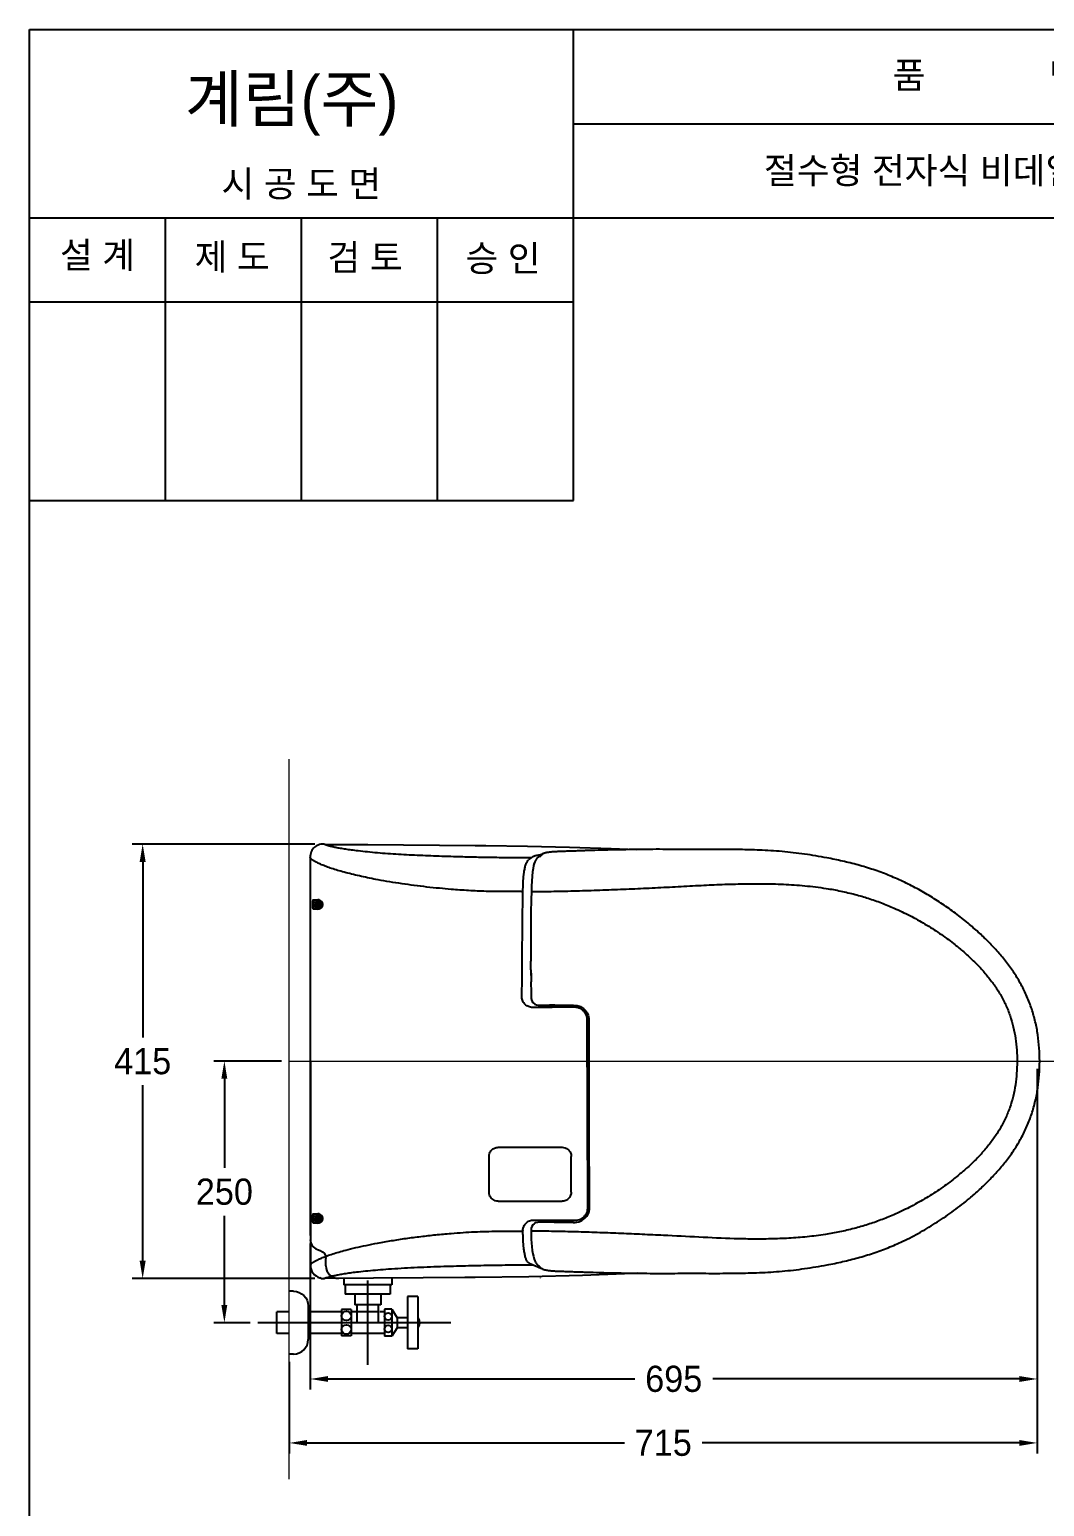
# Model space of a CAD drawing. Header units: millimetres. Extents: x 0 to 1800, y -67 to 2530.
# Drawn here: x 0 to 970, y 1119 to 2530 of the extents above; entities that cross this region are included whole.
import ezdxf
from ezdxf.enums import TextEntityAlignment as Align
from ezdxf.lldxf.tags import DXFTag

# ---------------------------------------------------------------- set-up
doc = ezdxf.new("R2010")
doc.units = ezdxf.units.MM
for name, color, linetype in [('TEXT', 7, 'Continuous'), ('내부선 및 부속', 4, 'Continuous'), ('도각라인', 255, 'Continuous'), ('외형선', 3, 'Continuous'), ('중심선', 1, 'DASHED'), ('치수선', 7, 'Continuous')]:
    doc.layers.add(name, color=color, linetype=linetype)
doc.styles.add('____', font='')
doc.styles.add('타이틀', font='H2GTRM.TTF', dxfattribs={"height": 25})
doc.styles.get('____').set_extended_font_data('굴림')
tags = doc.linetypes.add('DASHDOT', pattern=[70, 31, -13, 13, -13]).pattern_tags.tags
tags[10:11] = [DXFTag(74, 4), DXFTag(75, 0), DXFTag(340, '0'), DXFTag(46, 0.0), DXFTag(50, 0.0), DXFTag(44, 0.0), DXFTag(45, 0.0)]
tags[8:9] = [DXFTag(74, 4), DXFTag(75, 0), DXFTag(340, '0'), DXFTag(46, 0.0), DXFTag(50, 0.0), DXFTag(44, 0.0), DXFTag(45, 0.0)]
tags[6:7] = [DXFTag(74, 4), DXFTag(75, 0), DXFTag(340, '0'), DXFTag(46, 0.0), DXFTag(50, 0.0), DXFTag(44, 0.0), DXFTag(45, 0.0)]
tags[4:5] = [DXFTag(74, 4), DXFTag(75, 0), DXFTag(340, '0'), DXFTag(46, 0.0), DXFTag(50, 0.0), DXFTag(44, 0.0), DXFTag(45, 0.0)]
tags = doc.linetypes.add('DASHED', pattern=[25.72, 12.86, -12.86]).pattern_tags.tags
tags[6:7] = [DXFTag(74, 4), DXFTag(75, 0), DXFTag(340, '0'), DXFTag(46, 0.0), DXFTag(50, 0.0), DXFTag(44, 0.0), DXFTag(45, 0.0)]
tags[4:5] = [DXFTag(74, 4), DXFTag(75, 0), DXFTag(340, '0'), DXFTag(46, 0.0), DXFTag(50, 0.0), DXFTag(44, 0.0), DXFTag(45, 0.0)]
doc.dimstyles.new('MSADIM', dxfattribs={"dimtxt": 33, "dimasz": 17, "dimexe": 10, "dimexo": 7.5, "dimgap": 10, "dimtad": 0, "dimtih": 1, "dimtoh": 1, "dimdec": 0, "dimzin": 1, "dimdsep": 46, "dimtxsty": '____', "dimcen": 11.25, "dimadec": 0, "dimazin": 0, "dimtfac": 1, "dimtdec": 0, "dimtix": 1, "dimtmove": 0, "dimatfit": 3, "dimfxl": 0, "dimtolj": 1, "dimtzin": 1, "dimarcsym": 0})

# ---------------------------------------------------------------- blocks, each defined once
blk = doc.blocks.new('*D37')
at = {"layer": '치수선', "color": 0, "linetype": 'Continuous', "lineweight": -2}
for p, q in [((963.4, 1537), (963.4, 1230.7)), ((268.4, 1370.2), (268.4, 1230.7)), ((285.4, 1240.7), (578.6, 1240.7)), ((946.4, 1240.7), (653.2, 1240.7))]:
    blk.add_line(p, q, dxfattribs=at)
at = {"layer": '치수선', "color": 0, "linetype": 'Continuous'}
for points in [[(285.4, 1243.5), (285.4, 1237.9), (268.4, 1240.7)], [(946.4, 1243.5), (946.4, 1237.9), (963.4, 1240.7)]]:
    blk.add_solid(points, dxfattribs=at)
at = {"layer": '치수선', "color": 0, "linetype": 'Continuous', "insert": (615.9, 1240.7), "char_height": 25, "attachment_point": 5, "style": '____'}
blk.add_mtext('\\A1;695', dxfattribs=at)
blk = doc.blocks.new('*D32')
at = {"layer": '치수선', "color": 0, "linetype": 'Continuous', "lineweight": -2}
for p, q in [((272.9, 1751.8), (98.2, 1751.8)), ((108.2, 1734.8), (108.2, 1567)), ((108.2, 1353.6), (108.2, 1521.3)), ((272.7, 1336.6), (98.2, 1336.6))]:
    blk.add_line(p, q, dxfattribs=at)
at = {"layer": '치수선', "color": 0, "linetype": 'Continuous'}
for points in [[(105.3, 1734.8), (111, 1734.8), (108.2, 1751.8)], [(105.3, 1353.6), (111, 1353.6), (108.2, 1336.6)]]:
    blk.add_solid(points, dxfattribs=at)
at = {"layer": '치수선', "color": 0, "linetype": 'Continuous', "insert": (108.2, 1544.2), "char_height": 25, "attachment_point": 5, "style": '____'}
blk.add_mtext('\\A1;415', dxfattribs=at)
blk = doc.blocks.new('*D33')
at = {"layer": '치수선', "color": 0, "linetype": 'Continuous', "lineweight": -2}
for p, q in [((240.9, 1544.5), (176.3, 1544.5)), ((186.3, 1527.5), (186.3, 1442.3)), ((186.3, 1311.5), (186.3, 1396.7)), ((210.9, 1294.5), (176.3, 1294.5))]:
    blk.add_line(p, q, dxfattribs=at)
at = {"layer": '치수선', "color": 0, "linetype": 'Continuous'}
for points in [[(183.4, 1527.5), (189.1, 1527.5), (186.3, 1544.5)], [(183.4, 1311.5), (189.1, 1311.5), (186.3, 1294.5)]]:
    blk.add_solid(points, dxfattribs=at)
at = {"layer": '치수선', "color": 0, "linetype": 'Continuous', "insert": (186.3, 1419.5), "char_height": 25, "attachment_point": 5, "style": '____'}
blk.add_mtext('\\A1;250', dxfattribs=at)
blk = doc.blocks.new('*D34')
at = {"layer": '치수선', "color": 0, "linetype": 'Continuous', "lineweight": -2}
for p, q in [((963.4, 1537), (963.4, 1169.6)), ((248.4, 1257), (248.4, 1169.6)), ((265.4, 1179.6), (568.7, 1179.6)), ((946.4, 1179.6), (643, 1179.6))]:
    blk.add_line(p, q, dxfattribs=at)
at = {"layer": '치수선', "color": 0, "linetype": 'Continuous'}
for points in [[(265.4, 1182.4), (265.4, 1176.8), (248.4, 1179.6)], [(946.4, 1182.4), (946.4, 1176.8), (963.4, 1179.6)]]:
    blk.add_solid(points, dxfattribs=at)
at = {"layer": '치수선', "color": 0, "linetype": 'Continuous', "insert": (605.9, 1179.6), "char_height": 25, "attachment_point": 5, "style": '____'}
blk.add_mtext('\\A1;715', dxfattribs=at)

msp = doc.modelspace()

# ---------------------------------------------------------------- linework, layer by layer
at = {"layer": '내부선 및 부속', "linetype": 'Continuous'}
for p, q in [((268.3, 1739.6), (268.5, 1349.4)), ((482.6, 1733.6), (482.6, 1733.5)), ((274.4, 1694.5), (274.5, 1694.7)), ((274.5, 1694.7), (274.5, 1694.9)), ((274.6, 1694.9), (274.5, 1694.5)), ((274.6, 1694.9), (274.5, 1694.5)), ((274.5, 1694.5), (274.5, 1694.5)), ((274.6, 1694.4), (275.8, 1694)), ((274.6, 1694.4), (274.6, 1694.4)), ((274.6, 1694.4), (275.8, 1694)), ((275.8, 1693.9), (274.6, 1694.3)), ((274.8, 1695), (276, 1694.7)), ((276, 1694.6), (274.8, 1695)), ((275.4, 1692.7), (275.8, 1693.9)), ((275.9, 1693.9), (275.5, 1692.6)), ((275.9, 1693.9), (275.5, 1692.6)), ((275.8, 1694), (275.8, 1694)), ((275.9, 1693.9), (275.9, 1693.9)), ((276, 1694.7), (276.4, 1695.9)), ((276.5, 1695.9), (276.1, 1694.6)), ((276.5, 1695.9), (276.1, 1694.6)), ((276.1, 1694.6), (276.1, 1694.6)), ((276.1, 1692.4), (276.5, 1693.7)), ((276.6, 1693.6), (276.2, 1692.4)), ((276.5, 1695.9), (276.5, 1695.9)), ((276.6, 1693.7), (277.8, 1693.3)), ((276.6, 1693.7), (277.8, 1693.3)), ((276.6, 1693.7), (276.6, 1693.7)), ((277.8, 1693.3), (276.6, 1693.6)), ((276.7, 1696), (276.9, 1696)), ((277, 1695.8), (276.7, 1695.9)), ((276.7, 1694.4), (277.1, 1695.7)), ((277.2, 1695.6), (276.8, 1694.4)), ((276.8, 1694.4), (278, 1694)), ((278, 1693.9), (276.8, 1694.3)), ((276.9, 1696), (277.1, 1695.9)), ((277.8, 1693.3), (277.8, 1693.3)), ((278, 1693.4), (278.1, 1693.8)), ((278.1, 1693.6), (278, 1693.4)), ((278.2, 1693.8), (278.1, 1693.6)), ((479.9, 1706.6), (479.9, 1705.9)), ((276.3, 1690.1), (271.6, 1690.1)), ((275.5, 1692.6), (275.5, 1692.6)), ((275.7, 1692.3), (275.5, 1692.4)), ((275.6, 1692.5), (275.9, 1692.4)), ((275.6, 1692.5), (275.9, 1692.4)), ((275.9, 1692.3), (275.7, 1692.3)), ((275.9, 1692.4), (275.9, 1692.4)), ((276.3, 1690.1), (276.3, 1690.1)), ((479.5, 1620.2), (479.5, 1620.2)), ((503, 1597.9), (503.9, 1597.9)), ((503.9, 1597.9), (506.1, 1597.9)), ((533.7, 1405.3), (533.3, 1582.9)), ((448.1, 1462.1), (509.1, 1462.1)), ((439.3, 1419.3), (439.3, 1453.3)), ((517.9, 1419.3), (517.9, 1453.3)), ((448.1, 1410.5), (509.1, 1410.5)), ((276.3, 1390.1), (271.6, 1390.1)), ((274.4, 1394.5), (274.5, 1394.7)), ((274.6, 1394.9), (274.5, 1394.5)), ((274.6, 1394.9), (274.5, 1394.5)), ((274.5, 1394.7), (274.5, 1394.9)), ((274.5, 1394.5), (274.5, 1394.5)), ((274.6, 1394.4), (275.8, 1394)), ((274.6, 1394.4), (274.6, 1394.4)), ((274.6, 1394.4), (275.8, 1394)), ((275.8, 1393.9), (274.6, 1394.3)), ((276, 1394.6), (274.8, 1395)), ((274.8, 1395), (276, 1394.7)), ((275.4, 1392.7), (275.8, 1393.9)), ((275.9, 1393.9), (275.5, 1392.6)), ((275.9, 1393.9), (275.5, 1392.6)), ((275.5, 1392.6), (275.5, 1392.6)), ((275.7, 1392.3), (275.5, 1392.4)), ((275.6, 1392.5), (275.9, 1392.4)), ((275.6, 1392.5), (275.9, 1392.4)), ((275.9, 1392.3), (275.7, 1392.3)), ((275.8, 1394), (275.8, 1394)), ((275.9, 1393.9), (275.9, 1393.9)), ((275.9, 1392.4), (275.9, 1392.4)), ((276, 1394.7), (276.4, 1395.9)), ((276.5, 1395.9), (276.1, 1394.6)), ((276.5, 1395.9), (276.1, 1394.6)), ((276.1, 1394.6), (276.1, 1394.6)), ((276.1, 1392.4), (276.5, 1393.7)), ((276.6, 1393.6), (276.2, 1392.4)), ((276.3, 1390.1), (276.3, 1390.1)), ((276.5, 1395.9), (276.5, 1395.9)), ((276.6, 1393.7), (276.6, 1393.7)), ((276.6, 1393.7), (277.8, 1393.3)), ((276.6, 1393.7), (277.8, 1393.3)), ((277.8, 1393.3), (276.6, 1393.6)), ((276.7, 1396), (276.9, 1396)), ((277, 1395.8), (276.7, 1395.9)), ((276.7, 1394.4), (277.1, 1395.7)), ((277.2, 1395.6), (276.8, 1394.4)), ((276.8, 1394.4), (278, 1394)), ((278, 1393.9), (276.8, 1394.3)), ((276.9, 1396), (277.1, 1395.9)), ((277.8, 1393.3), (277.8, 1393.3)), ((278, 1393.4), (278.1, 1393.8)), ((278.1, 1393.6), (278, 1393.4)), ((278.2, 1393.8), (278.1, 1393.6)), ((532.3, 1395.8), (532.2, 1395.6)), ((275.2, 1364.4), (277.9, 1363.5)), ((283.4, 1348.7), (283.4, 1355.9)), ((300.4, 1336.7), (300.4, 1330.5)), ((346.4, 1330.5), (300.4, 1330.5)), ((301.9, 1330.5), (301.9, 1321.7)), ((344.9, 1330.5), (344.9, 1321.7)), ((346.4, 1337.4), (346.4, 1330.5)), ((252.4, 1324.5), (248.4, 1324.5)), ((344.9, 1321.7), (301.9, 1321.7)), ((310.9, 1321.7), (310.9, 1311.7)), ((335.9, 1321.7), (335.9, 1311.7)), ((361.4, 1319.5), (361.4, 1269.5)), ((371.4, 1319.5), (361.4, 1319.5)), ((371.4, 1319.5), (371.4, 1269.5)), ((236.4, 1284.2), (236.4, 1304.7)), ((248.4, 1304.7), (236.4, 1304.7)), ((266.4, 1310.5), (266.4, 1278.5)), ((298.4, 1304.7), (266.4, 1304.7)), ((298.4, 1307), (298.4, 1282)), ((307.4, 1307), (298.4, 1307)), ((307.4, 1307), (307.4, 1282)), ((325.4, 1304.7), (307.4, 1304.7)), ((335.9, 1311.7), (310.9, 1311.7)), ((313.1, 1294.5), (313.1, 1311.7)), ((333.6, 1304.7), (323.4, 1304.7)), ((333.6, 1294.5), (333.6, 1311.7)), ((339.4, 1304.7), (334.9, 1304.7)), ((346.4, 1307.5), (339.4, 1307.5)), ((339.4, 1307.5), (339.4, 1281.5)), ((346.4, 1307.5), (346.4, 1281.5)), ((346.4, 1307.5), (351.4, 1299.2)), ((351.4, 1299.2), (351.4, 1289.7)), ((361.4, 1299.2), (351.4, 1299.2)), ((248.4, 1284.2), (236.4, 1284.2)), ((298.4, 1284.2), (266.4, 1284.2)), ((339.4, 1284.2), (307.4, 1284.2)), ((351.4, 1289.7), (346.4, 1281.5)), ((361.4, 1289.7), (351.4, 1289.7)), ((307.4, 1282), (298.4, 1282)), ((346.4, 1281.5), (339.4, 1281.5)), ((252.4, 1264.5), (248.4, 1264.5)), ((371.4, 1269.5), (361.4, 1269.5))]:
    msp.add_line(p, q, dxfattribs=at)
at = {"layer": '내부선 및 부속', "linetype": 'Continuous', "flags": 128}
for points in [[(282.7, 1751.5), (323.3, 1751.3), (426.2, 1750.5), (436.2, 1750.5), (476.2, 1749.9), (516.2, 1748.9), (556.2, 1747.6), (580.1, 1746.6)], [(493.7, 1743.4), (493.3, 1743.3), (491.3, 1742.8), (490.2, 1742.3), (489.6, 1741.9), (489.1, 1741.6), (488.6, 1741.2), (487.9, 1740.6), (487.2, 1740), (486.4, 1739.2), (485.5, 1738.3), (484.7, 1737.5), (484.1, 1736.7), (483.7, 1736), (483.3, 1735.4), (483.1, 1734.7), (482.7, 1733.9), (482.6, 1733.7)], [(482.6, 1733.5), (481.9, 1731.3), (481.4, 1728.5), (480.9, 1725.3), (480.5, 1721.1), (480.2, 1716.4), (480, 1711.6), (479.9, 1706.6)], [(482.6, 1733.7), (482.4, 1732.8), (482.1, 1732.1)], [(270.9, 1690.6), (270.9, 1691.6), (270.9, 1695.6), (270.9, 1697.6)], [(271.1, 1698.6), (271.3, 1698.6), (272.2, 1698.6), (273.8, 1698.6), (275.8, 1698.6)], [(271.4, 1697.6), (271.4, 1697.8), (271.4, 1698), (271.5, 1698.1), (271.6, 1698.1), (271.6, 1698.1)], [(271.4, 1697.6), (271.4, 1694.1), (271.4, 1690.6)], [(276.3, 1698.1), (273.6, 1698.1), (271.6, 1698.1)], [(274.4, 1694.4), (274.4, 1694.5), (274.4, 1694.5)], [(274.5, 1694.5), (274.5, 1694.5), (274.5, 1694.5), (274.5, 1694.5), (274.5, 1694.5), (274.5, 1694.4), (274.5, 1694.4), (274.4, 1694.4), (274.4, 1694.4)], [(274.5, 1694.9), (274.6, 1694.9), (274.6, 1695)], [(274.5, 1694.5), (274.5, 1694.5), (274.5, 1694.5)], [(274.7, 1694.9), (274.7, 1694.9), (274.7, 1694.9), (274.7, 1694.9), (274.6, 1694.9), (274.6, 1695), (274.6, 1695), (274.6, 1695), (274.6, 1695)], [(274.7, 1694.9), (274.6, 1694.9), (274.6, 1694.9)], [(274.6, 1694.4), (274.6, 1694.4), (274.6, 1694.4), (274.6, 1694.4), (274.6, 1694.4), (274.6, 1694.3), (274.6, 1694.3), (274.6, 1694.3), (274.6, 1694.3)], [(274.8, 1695), (274.8, 1695), (274.8, 1695), (274.8, 1695), (274.8, 1695), (274.8, 1695), (274.8, 1695), (274.8, 1695), (274.8, 1695)], [(275.8, 1694), (275.8, 1694), (275.8, 1694), (275.8, 1694), (275.8, 1694), (275.8, 1693.9), (275.8, 1693.9), (275.8, 1693.9), (275.8, 1693.9)], [(275.9, 1693.9), (275.9, 1693.9), (275.9, 1693.9), (275.9, 1693.9), (275.9, 1693.9), (275.8, 1693.9), (275.8, 1693.9), (275.8, 1693.9), (275.8, 1693.9)], [(276.1, 1694.6), (276.1, 1694.6), (276.1, 1694.6), (276.1, 1694.6), (276.1, 1694.6), (276.1, 1694.6), (276.1, 1694.6), (276.1, 1694.6), (276, 1694.7)], [(276, 1694.6), (276, 1694.6), (276, 1694.6), (276, 1694.6), (276, 1694.6), (276, 1694.6), (276, 1694.6), (276, 1694.6), (276, 1694.7)], [(276.3, 1697.6), (276.3, 1697.7), (276.3, 1697.8), (276.3, 1697.9), (276.3, 1698), (276.3, 1698.1), (276.3, 1698.1), (276.3, 1698.1), (276.3, 1698.1)], [(276.5, 1695.9), (276.5, 1695.9), (276.5, 1695.9), (276.5, 1695.9), (276.5, 1695.9), (276.5, 1695.9), (276.5, 1695.9), (276.4, 1695.9), (276.4, 1695.9)], [(276.6, 1693.6), (276.5, 1693.7), (276.5, 1693.7), (276.5, 1693.7), (276.5, 1693.7), (276.5, 1693.7), (276.5, 1693.7), (276.5, 1693.7), (276.5, 1693.7)], [(276.6, 1696), (276.6, 1696), (276.7, 1696)], [(276.6, 1695.9), (276.6, 1695.9), (276.6, 1695.9), (276.6, 1695.9), (276.6, 1696), (276.6, 1696), (276.6, 1696), (276.6, 1696), (276.6, 1696)], [(276.7, 1695.9), (276.6, 1695.9), (276.6, 1695.9)], [(276.6, 1693.6), (276.6, 1693.7), (276.6, 1693.7), (276.6, 1693.7), (276.6, 1693.7), (276.6, 1693.7), (276.6, 1693.7), (276.6, 1693.7), (276.6, 1693.7)], [(276.8, 1694.4), (276.8, 1694.4), (276.8, 1694.4), (276.7, 1694.4), (276.7, 1694.4), (276.7, 1694.4), (276.7, 1694.4), (276.7, 1694.4), (276.7, 1694.4)], [(276.8, 1694.4), (276.8, 1694.4), (276.8, 1694.4), (276.8, 1694.4), (276.8, 1694.3), (276.8, 1694.3), (276.8, 1694.3), (276.8, 1694.3), (276.8, 1694.3)], [(277.1, 1695.8), (277, 1695.8), (277, 1695.8)], [(277.1, 1695.9), (277.1, 1695.9), (277.1, 1695.8)], [(277.1, 1695.8), (277.1, 1695.8), (277.1, 1695.8), (277.1, 1695.8), (277.1, 1695.8), (277.1, 1695.8), (277.1, 1695.8), (277.1, 1695.8), (277.1, 1695.8)], [(277.1, 1695.7), (277.1, 1695.7), (277.1, 1695.7), (277.1, 1695.7), (277.1, 1695.7), (277.1, 1695.7), (277.2, 1695.7), (277.2, 1695.7), (277.2, 1695.6)], [(277.8, 1693.3), (277.8, 1693.3), (277.8, 1693.3), (277.8, 1693.3), (277.8, 1693.3), (277.8, 1693.3), (277.8, 1693.3), (277.8, 1693.3), (277.8, 1693.3)], [(278, 1693.3), (278, 1693.3), (278, 1693.3), (278, 1693.3), (277.9, 1693.4), (277.9, 1693.4), (277.9, 1693.4), (277.9, 1693.4), (277.9, 1693.4)], [(277.9, 1693.4), (277.9, 1693.4), (278, 1693.4)], [(278, 1694), (278, 1694), (278, 1694), (278, 1694), (278, 1693.9), (278, 1693.9), (278, 1693.9), (278, 1693.9), (278, 1693.9)], [(278, 1693.4), (278, 1693.4), (278, 1693.3)], [(278.2, 1693.9), (278.2, 1693.9), (278.1, 1693.9), (278.1, 1693.8), (278.1, 1693.8), (278.1, 1693.8), (278.1, 1693.8), (278.1, 1693.8), (278.1, 1693.8)], [(278.1, 1693.8), (278.1, 1693.8), (278.1, 1693.8)], [(278.2, 1693.9), (278.2, 1693.8), (278.2, 1693.8)], [(479.9, 1705.9), (479.6, 1699.2), (479.4, 1685.9), (479.3, 1672.5), (479.4, 1639.9)], [(275.8, 1689.6), (275.5, 1689.6), (274.2, 1689.6), (272.5, 1689.6), (271.1, 1689.6)], [(271.6, 1690.1), (271.5, 1690.2), (271.5, 1690.3), (271.4, 1690.4), (271.4, 1690.5), (271.4, 1690.6)], [(271.6, 1690.1), (273.6, 1690.1), (276.3, 1690.1)], [(275.4, 1692.7), (275.4, 1692.6), (275.4, 1692.6), (275.5, 1692.6), (275.5, 1692.6), (275.5, 1692.6), (275.5, 1692.6), (275.5, 1692.6), (275.5, 1692.6)], [(275.4, 1692.4), (275.5, 1692.5), (275.5, 1692.5), (275.5, 1692.5), (275.5, 1692.5), (275.5, 1692.5), (275.5, 1692.5), (275.5, 1692.5), (275.5, 1692.5)], [(275.5, 1692.4), (275.5, 1692.4), (275.4, 1692.4)], [(275.5, 1692.5), (275.5, 1692.5), (275.6, 1692.5)], [(275.9, 1692.4), (276, 1692.4), (276, 1692.4)], [(276, 1692.3), (276, 1692.3), (275.9, 1692.3)], [(276, 1692.3), (276, 1692.3), (276, 1692.3), (276, 1692.3), (276, 1692.3), (276, 1692.4), (276, 1692.4), (276, 1692.4), (276, 1692.4)], [(276.2, 1692.4), (276.1, 1692.4), (276.1, 1692.4), (276.1, 1692.4), (276.1, 1692.4), (276.1, 1692.4), (276.1, 1692.4), (276.1, 1692.4), (276.1, 1692.4)], [(479.4, 1631.6), (479.5, 1626), (479.5, 1620.2)], [(479.4, 1631.6), (479.4, 1631.6), (479.5, 1620.2)], [(479.4, 1619.2), (479.4, 1617), (479.5, 1613), (479.5, 1610.4), (479.5, 1608.2), (479.5, 1606.2), (479.5, 1604.3), (480.1, 1602), (481.2, 1600.4), (483.1, 1598.9)], [(483.1, 1598.9), (484.6, 1598.3), (486.3, 1598)], [(506.1, 1597.9), (508, 1597.9), (511.3, 1597.9), (511.8, 1597.9), (514.6, 1597.9), (514.6, 1597.9)], [(514.6, 1597.9), (516, 1597.9), (520, 1598), (523.7, 1597.6), (526.9, 1596.5), (529.5, 1594.8), (531.5, 1592.8), (533, 1590.5), (534, 1588.4), (534.6, 1585.2), (534.7, 1582.4), (534.7, 1579.5), (534.7, 1576.5), (534.6, 1573.4), (534.6, 1570.2), (534.6, 1562.1), (534.6, 1553.5), (534.6, 1538.6), (534.6, 1524.4), (534.7, 1508), (534.7, 1491.5), (534.8, 1474.9), (534.8, 1462.5), (534.9, 1449.9), (535, 1438), (535, 1431.5), (535, 1425.3), (535.1, 1419.2), (535.1, 1412.1), (535.2, 1409.2), (535.2, 1406.1), (535.1, 1402.9), (534.8, 1400.8), (534.1, 1398.8), (532.5, 1396)], [(270.9, 1390.6), (270.9, 1391.6), (270.9, 1395.6), (270.9, 1397.6)], [(271.1, 1398.6), (271.3, 1398.6), (272.2, 1398.6), (273.8, 1398.6), (275.8, 1398.6)], [(271.4, 1397.6), (271.4, 1397.8), (271.4, 1398), (271.5, 1398.1), (271.6, 1398.1), (271.6, 1398.1)], [(271.4, 1397.6), (271.4, 1394.1), (271.4, 1390.6)], [(276.3, 1398.1), (273.6, 1398.1), (271.6, 1398.1)], [(275.8, 1389.6), (275.5, 1389.6), (274.2, 1389.6), (272.5, 1389.6), (271.1, 1389.6)], [(271.6, 1390.1), (271.5, 1390.2), (271.5, 1390.3), (271.4, 1390.4), (271.4, 1390.5), (271.4, 1390.6)], [(271.6, 1390.1), (273.6, 1390.1), (276.3, 1390.1)], [(274.5, 1394.5), (274.5, 1394.5), (274.5, 1394.5), (274.5, 1394.5), (274.5, 1394.5), (274.5, 1394.4), (274.5, 1394.4), (274.4, 1394.4), (274.4, 1394.4)], [(274.4, 1394.4), (274.4, 1394.5), (274.4, 1394.5)], [(274.5, 1394.9), (274.6, 1394.9), (274.6, 1395)], [(274.5, 1394.5), (274.5, 1394.5), (274.5, 1394.5)], [(274.7, 1394.9), (274.7, 1394.9), (274.7, 1394.9), (274.7, 1394.9), (274.6, 1394.9), (274.6, 1395), (274.6, 1395), (274.6, 1395), (274.6, 1395)], [(274.7, 1394.9), (274.6, 1394.9), (274.6, 1394.9)], [(274.6, 1394.4), (274.6, 1394.4), (274.6, 1394.4), (274.6, 1394.4), (274.6, 1394.4), (274.6, 1394.3), (274.6, 1394.3), (274.6, 1394.3), (274.6, 1394.3)], [(274.8, 1395), (274.8, 1395), (274.8, 1395), (274.8, 1395), (274.8, 1395), (274.8, 1395), (274.8, 1395), (274.8, 1395), (274.8, 1395)], [(275.4, 1392.7), (275.4, 1392.6), (275.4, 1392.6), (275.5, 1392.6), (275.5, 1392.6), (275.5, 1392.6), (275.5, 1392.6), (275.5, 1392.6), (275.5, 1392.6)], [(275.4, 1392.4), (275.5, 1392.5), (275.5, 1392.5), (275.5, 1392.5), (275.5, 1392.5), (275.5, 1392.5), (275.5, 1392.5), (275.5, 1392.5), (275.5, 1392.5)], [(275.5, 1392.4), (275.5, 1392.4), (275.4, 1392.4)], [(275.5, 1392.5), (275.5, 1392.5), (275.6, 1392.5)], [(275.8, 1394), (275.8, 1394), (275.8, 1394), (275.8, 1394), (275.8, 1394), (275.8, 1393.9), (275.8, 1393.9), (275.8, 1393.9), (275.8, 1393.9)], [(275.9, 1393.9), (275.9, 1393.9), (275.9, 1393.9), (275.9, 1393.9), (275.9, 1393.9), (275.8, 1393.9), (275.8, 1393.9), (275.8, 1393.9), (275.8, 1393.9)], [(275.9, 1392.4), (276, 1392.4), (276, 1392.4)], [(276, 1392.3), (276, 1392.3), (275.9, 1392.3)], [(276, 1394.6), (276, 1394.6), (276, 1394.6), (276, 1394.6), (276, 1394.6), (276, 1394.6), (276, 1394.6), (276, 1394.6), (276, 1394.7)], [(276.1, 1394.6), (276.1, 1394.6), (276.1, 1394.6), (276.1, 1394.6), (276.1, 1394.6), (276.1, 1394.6), (276.1, 1394.6), (276.1, 1394.6), (276, 1394.7)], [(276, 1392.3), (276, 1392.3), (276, 1392.3), (276, 1392.3), (276, 1392.3), (276, 1392.4), (276, 1392.4), (276, 1392.4), (276, 1392.4)], [(276.2, 1392.4), (276.1, 1392.4), (276.1, 1392.4), (276.1, 1392.4), (276.1, 1392.4), (276.1, 1392.4), (276.1, 1392.4), (276.1, 1392.4), (276.1, 1392.4)], [(276.5, 1395.9), (276.5, 1395.9), (276.5, 1395.9), (276.5, 1395.9), (276.5, 1395.9), (276.5, 1395.9), (276.5, 1395.9), (276.4, 1395.9), (276.4, 1395.9)], [(276.6, 1393.6), (276.5, 1393.7), (276.5, 1393.7), (276.5, 1393.7), (276.5, 1393.7), (276.5, 1393.7), (276.5, 1393.7), (276.5, 1393.7), (276.5, 1393.7)], [(276.6, 1395.9), (276.6, 1395.9), (276.6, 1395.9), (276.6, 1395.9), (276.6, 1396), (276.6, 1396), (276.6, 1396), (276.6, 1396), (276.6, 1396)], [(276.6, 1396), (276.6, 1396), (276.7, 1396)], [(276.7, 1395.9), (276.6, 1395.9), (276.6, 1395.9)], [(276.6, 1393.6), (276.6, 1393.7), (276.6, 1393.7), (276.6, 1393.7), (276.6, 1393.7), (276.6, 1393.7), (276.6, 1393.7), (276.6, 1393.7), (276.6, 1393.7)], [(276.8, 1394.4), (276.8, 1394.4), (276.8, 1394.4), (276.7, 1394.4), (276.7, 1394.4), (276.7, 1394.4), (276.7, 1394.4), (276.7, 1394.4), (276.7, 1394.4)], [(276.8, 1394.4), (276.8, 1394.4), (276.8, 1394.4), (276.8, 1394.4), (276.8, 1394.3), (276.8, 1394.3), (276.8, 1394.3), (276.8, 1394.3), (276.8, 1394.3)], [(277.1, 1395.8), (277, 1395.8), (277, 1395.8)], [(277.1, 1395.9), (277.1, 1395.9), (277.1, 1395.8)], [(277.1, 1395.8), (277.1, 1395.8), (277.1, 1395.8), (277.1, 1395.8), (277.1, 1395.8), (277.1, 1395.8), (277.1, 1395.8), (277.1, 1395.8), (277.1, 1395.8)], [(277.1, 1395.7), (277.1, 1395.7), (277.1, 1395.7), (277.1, 1395.7), (277.1, 1395.7), (277.1, 1395.7), (277.2, 1395.7), (277.2, 1395.7), (277.2, 1395.6)], [(277.8, 1393.3), (277.8, 1393.3), (277.8, 1393.3), (277.8, 1393.3), (277.8, 1393.3), (277.8, 1393.3), (277.8, 1393.3), (277.8, 1393.3), (277.8, 1393.3)], [(277.9, 1393.4), (277.9, 1393.4), (278, 1393.4)], [(278, 1393.3), (278, 1393.3), (278, 1393.3), (278, 1393.3), (277.9, 1393.4), (277.9, 1393.4), (277.9, 1393.4), (277.9, 1393.4), (277.9, 1393.4)], [(278, 1394), (278, 1394), (278, 1394), (278, 1394), (278, 1393.9), (278, 1393.9), (278, 1393.9), (278, 1393.9), (278, 1393.9)], [(278, 1393.4), (278, 1393.4), (278, 1393.3)], [(278.2, 1393.9), (278.2, 1393.9), (278.1, 1393.9), (278.1, 1393.8), (278.1, 1393.8), (278.1, 1393.8), (278.1, 1393.8), (278.1, 1393.8), (278.1, 1393.8)], [(278.1, 1393.8), (278.1, 1393.8), (278.1, 1393.8)], [(278.2, 1393.9), (278.2, 1393.8), (278.2, 1393.8)], [(479.5, 1383.3), (479.6, 1378.8), (479.7, 1374.4), (480, 1370.5), (480.3, 1367.2), (480.7, 1363.4), (481.2, 1360.3), (481.7, 1357.9), (482.5, 1355.3), (483, 1353.7), (483.4, 1352.8), (483.7, 1352.3), (483.9, 1351.9), (484.3, 1351.3), (484.8, 1350.7), (485.4, 1350), (486.3, 1349.2), (487.2, 1348.4), (487.9, 1347.7), (488.6, 1347.1), (489.3, 1346.6), (489.9, 1346.1), (490.7, 1345.7), (492.6, 1345.1), (493.4, 1345)], [(485.9, 1390.3), (483.9, 1389.9), (483, 1389.5)], [(493.4, 1390.4), (491.8, 1390.4), (485.9, 1390.3)], [(501.6, 1390.3), (496.7, 1390.4), (493.4, 1390.4)], [(508.5, 1390.3), (508, 1390.3), (501.8, 1390.3), (501.6, 1390.3)], [(520, 1390.3), (517.8, 1390.3), (512.7, 1390.3), (508.5, 1390.3)], [(532.5, 1396), (532.3, 1395.7), (532.3, 1395.7)], [(581.7, 1341.7), (568.8, 1341.2), (528.8, 1339.7), (477.5, 1338.4), (426.2, 1337.7), (416.2, 1337.6), (376.2, 1337.4), (281.3, 1336.6)], [(277.7, 1337.3), (277.8, 1337.3), (278.2, 1337.2), (278.4, 1337.1), (278.6, 1337.1), (278.6, 1337.1), (278.6, 1337.1)], [(278.7, 1337), (278.6, 1337), (278.6, 1337)], [(278.7, 1336.7), (279, 1336.6), (281.3, 1336.6)]]:
    msp.add_lwpolyline(points, dxfattribs=at)
for points in [[(277.9, 1363.5, -0.322828), (283.4, 1355.9)], [(252.4, 1324.5, -0.414214), (266.4, 1310.5)], [(371.4, 1299, -0.31563), (371.4, 1290)]]:
    msp.add_lwpolyline(points, format="xyb", dxfattribs=at)
at = {"layer": '내부선 및 부속', "linetype": 'Continuous'}
for centre, radius in [((276.3, 1694.1), 3.4), ((276.3, 1394.1), 3.4), ((302.9, 1301), 4.5), ((342.9, 1300.5), 3.5), ((302.9, 1288), 4.5), ((342.9, 1288.5), 3.5)]:
    msp.add_circle(centre, radius, dxfattribs=at)
for centre, radius, start, end in [((280.4, 1739.6), 12.1, 79.1012, 182.9939), ((272.4, 1697.9), 1.46, 148.5189, 189.3673), ((283.9, 1724.2), 31.2, 252.2944, 252.4795), ((276.3, 1694.1), 1.9, 171.1944, 243.4873), ((274.6, 1694.5), 0.2, 189.8662, 252.3409), ((264.5, 1663.2), 33.2, 72.2108, 72.3845), ((274.6, 1694.5), 0.1, 189.8662, 252.3409), ((274.6, 1694.5), 0.1, 162.3409, 252.3409), ((276.3, 1694.1), 1.9, 81.1944, 153.4873), ((274.7, 1694.9), 0.2, 72.3409, 134.8156), ((274.7, 1694.9), 0.1, 72.3409, 134.8156), ((275.8, 1694.1), 4.5, 269.7576, 90.2466), ((275.8, 1693.9), 0.1, 342.3409, 72.3409), ((275.8, 1693.9), 0.1, 342.3409, 72.3409), ((276, 1694.7), 0.1, 252.3409, 342.3409), ((276, 1694.7), 0.1, 325.6017, 342.3409), ((276.3, 1694.1), 4, 270.0019, 89.9981), ((276.6, 1695.8), 0.2, 99.8662, 162.3409), ((276.6, 1695.8), 0.1, 99.8662, 162.3409), ((276.6, 1695.8), 0.1, 145.6017, 162.3409), ((276.6, 1693.6), 0.1, 72.3409, 162.3409), ((276.6, 1693.6), 0.1, 72.3409, 145.6017), ((307, 1686.3), 31.9, 162.2954, 162.4765), ((276.8, 1694.4), 0.1, 162.3409, 252.3409), ((246.1, 1705.7), 32.5, 342.2078, 342.3855), ((276.3, 1694.1), 1.9, 351.1944, 63.4873), ((277, 1695.7), 0.2, 342.3409, 44.8156), ((277, 1695.7), 0.1, 342.3409, 44.8156), ((277.9, 1693.4), 0.1, 252.3409, 314.8156), ((277.9, 1693.4), 0.1, 252.3409, 325.6017), ((278, 1693.8), 0.2, 9.8662, 72.3409), ((278, 1693.8), 0.1, 9.8662, 72.3409), ((287.5, 1723.1), 31.2, 252.2022, 252.3874), ((268.1, 1662.1), 33.2, 72.2972, 72.471), ((272.3, 1690.4), 1.45, 170.426, 211.604), ((275.6, 1692.6), 0.2, 162.3409, 224.8156), ((275.6, 1692.6), 0.1, 162.3409, 224.8156), ((275.6, 1692.6), 0.1, 162.3409, 252.3409), ((305.9, 1682.8), 31.9, 162.2052, 162.3864), ((245, 1702.2), 32.5, 342.2962, 342.474), ((276, 1692.5), 0.1, 252.3409, 325.6017), ((276.3, 1694.1), 1.9, 261.1944, 333.4873), ((276, 1692.5), 0.2, 279.8662, 342.3409), ((276, 1692.5), 0.1, 279.8662, 342.3409), ((277.9, 1693.4), 0.2, 252.3409, 314.8156), ((-3258, 1605.4), 3737.5, 0.4028, 0.5287), ((459.7, 1620), 19.8, 356.6863, 0.5503), ((498.9, 2400.2), 802.3, 269.102, 270.3579), ((502.9, 1627.9), 30, 268.7401, 270.1489), ((272.4, 1397.9), 1.46, 148.5189, 189.3673), ((275.8, 1394.1), 4.5, 269.7576, 90.2466), ((276.3, 1394.1), 4, 270.0019, 89.9981), ((272.3, 1390.4), 1.45, 170.426, 211.604), ((283.9, 1424.2), 31.2, 252.2944, 252.4795), ((274.6, 1394.5), 0.2, 189.8662, 252.3409), ((276.3, 1394.1), 1.9, 171.1944, 243.4873), ((264.5, 1363.2), 33.2, 72.2108, 72.3845), ((274.6, 1394.5), 0.1, 162.3409, 252.3409), ((274.6, 1394.5), 0.1, 189.8662, 252.3409), ((276.3, 1394.1), 1.9, 81.1944, 153.4873), ((274.7, 1394.9), 0.2, 72.3409, 134.8156), ((274.7, 1394.9), 0.1, 72.3409, 134.8156), ((275.6, 1392.6), 0.2, 162.3409, 224.8156), ((275.6, 1392.6), 0.1, 162.3409, 252.3409), ((275.6, 1392.6), 0.1, 162.3409, 224.8156), ((305.9, 1382.8), 31.9, 162.2052, 162.3864), ((275.8, 1393.9), 0.1, 342.3409, 72.3409), ((275.8, 1393.9), 0.1, 342.3409, 72.3409), ((276, 1392.5), 0.1, 252.3409, 325.6017), ((245, 1402.2), 32.5, 342.2962, 342.474), ((276, 1394.7), 0.1, 252.3409, 342.3409), ((276.3, 1394.1), 1.9, 261.1944, 333.4873), ((276, 1392.5), 0.1, 279.8662, 342.3409), ((276, 1392.5), 0.2, 279.8662, 342.3409), ((276, 1394.7), 0.1, 325.6017, 342.3409), ((276.6, 1395.8), 0.2, 99.8662, 162.3409), ((276.6, 1395.8), 0.1, 145.6017, 162.3409), ((276.6, 1395.8), 0.1, 99.8662, 162.3409), ((276.6, 1393.6), 0.1, 72.3409, 145.6017), ((276.6, 1393.6), 0.1, 72.3409, 162.3409), ((307, 1386.3), 31.9, 162.2954, 162.4765), ((276.8, 1394.4), 0.1, 162.3409, 252.3409), ((246.1, 1405.7), 32.5, 342.2078, 342.3855), ((277, 1395.7), 0.1, 342.3409, 44.8156), ((277, 1395.7), 0.2, 342.3409, 44.8156), ((276.3, 1394.1), 1.9, 351.1944, 63.4873), ((277.9, 1393.4), 0.1, 252.3409, 325.6017), ((277.9, 1393.4), 0.1, 252.3409, 314.8156), ((277.9, 1393.4), 0.2, 252.3409, 314.8156), ((278, 1393.8), 0.2, 9.8662, 72.3409), ((278, 1393.8), 0.1, 9.8662, 72.3409), ((287.5, 1423.1), 31.2, 252.2022, 252.3874), ((268.1, 1362.1), 33.2, 72.2972, 72.471), ((486.3, 1383.5), 6.78, 125.6919, 182.0301), ((486.9, 1382.7), 7.81, 119.4652, 125.722), ((520.9, 1404.8), 14.5, 266.1417, 321.1552), ((278.4, 1373.9), 10, 180, 251.5651), ((281.1, 1349.4), 12.5, 180.0393, 254.268), ((295.4, 1348.7), 12, 180, 270.3516), ((261.6, 1274.5), 64.8, 74.689, 75.649), ((278.8, 1337.2), 0.5, 180.3416, 261.3025), ((297.8, 1338.1), 19.1, 183.2583, 184.1298), ((252.4, 1278.5), 14, 270, 360)]:
    msp.add_arc(centre, radius, start, end, dxfattribs=at)
for points, knots in [([(479.8, 1738.6), (468.5, 1738.6), (457.4, 1738.6), (440.3, 1738.9), (422.9, 1739.2), (407.5, 1739.6), (394.5, 1740), (383.7, 1740.4), (373.3, 1740.8), (362.9, 1741.3), (352.6, 1741.9), (342.5, 1742.5), (332.6, 1743.3), (323.1, 1744.2), (314.8, 1745.1), (307.9, 1746), (302.2, 1746.8), (297.2, 1747.6), (292.8, 1748.4), (289.2, 1749.2), (286.4, 1749.9), (284.3, 1750.5), (282.8, 1751.1), (281.8, 1751.5), (281.4, 1751.7), (281.4, 1751.7), (281.4, 1751.7)], [0, 0, 0, 0, 0.064012, 0.132694, 0.202073, 0.2708, 0.315636, 0.35721, 0.398815, 0.440518, 0.482162, 0.523833, 0.565491, 0.607062, 0.648707, 0.679915, 0.711169, 0.742263, 0.773422, 0.804615, 0.835803, 0.866985, 0.898164, 0.938287, 0.978539, 1, 1, 1, 1]), ([(469.9, 1706.3), (464.4, 1706.3), (453.2, 1706.3), (436.5, 1706.5), (419.7, 1707.3), (404.9, 1708.3), (391.6, 1709.5), (379.8, 1710.7), (367.9, 1712.2), (356.1, 1713.8), (344.5, 1715.6), (334.2, 1717.4), (325.1, 1719.2), (317.3, 1720.9), (309.7, 1722.6), (302.6, 1724.4), (296, 1726.2), (290.1, 1728), (284.8, 1729.8), (280.2, 1731.6), (276.4, 1733.3), (273.4, 1734.8), (271.1, 1736.1), (269.5, 1737.4), (268.6, 1738.3), (268.3, 1738.9), (268.3, 1738.9), (268.3, 1738.9)], [0, 0, 0, 0, 0.05939, 0.119488, 0.179202, 0.238814, 0.279295, 0.323099, 0.366965, 0.410611, 0.454369, 0.498012, 0.530823, 0.563526, 0.596261, 0.629018, 0.661793, 0.694477, 0.727168, 0.759884, 0.792646, 0.825385, 0.858056, 0.890746, 0.933147, 0.975569, 1, 1, 1, 1]), ([(471.7, 1706.1), (471.8, 1708), (471.8, 1711.8), (472.1, 1717.3), (472.5, 1722.4), (473.2, 1726.9), (474, 1730.7), (474.9, 1733.7), (476, 1735.6), (476.7, 1736.3), (477.1, 1736.6)], [0, 0, 0, 0, 0.125188, 0.250228, 0.37523, 0.500223, 0.625184, 0.750095, 0.874994, 1, 1, 1, 1]), ([(481.9, 1740.1), (482.2, 1740.3), (482.7, 1740.6), (484.1, 1741), (485.8, 1741.3), (487.5, 1741.6), (488.8, 1741.7), (489.3, 1741.7)], [0, 0, 0, 0, 0.222617, 0.435601, 0.65542, 0.870941, 1, 1, 1, 1]), ([(583.9, 1746.6), (576.6, 1746.5), (561.1, 1746.3), (544.1, 1745.9), (532.8, 1745.5), (528.2, 1745.4), (523.6, 1745.2), (519, 1745), (514.4, 1744.9), (509.8, 1744.7), (505.2, 1744.6), (500.7, 1744.3), (496.9, 1744), (493.8, 1743.5), (491.5, 1742.9), (490.2, 1742), (488.9, 1740.8), (488, 1739.7), (487.5, 1739.1)], [0, 0, 0, 0, 0.1814, 0.387058, 0.425286, 0.463499, 0.501695, 0.539878, 0.578068, 0.616291, 0.654451, 0.69257, 0.73071, 0.768828, 0.806778, 0.84474, 0.920722, 1, 1, 1, 1]), ([(679.3, 1746.5), (678.3, 1746.5), (670, 1746.7), (654.6, 1746.7), (633.1, 1746.7), (610.4, 1746.7), (594.1, 1746.8), (584.9, 1746.6), (583.9, 1746.6)], [0, 0, 0, 0, 0.0319, 0.257439, 0.481766, 0.706449, 0.969865, 1, 1, 1, 1]), ([(965.8, 1544.2), (965.7, 1548.4), (965.5, 1556.9), (964.2, 1569.5), (961.8, 1582), (958.3, 1594.3), (953.8, 1606.2), (948.2, 1617.6), (941.7, 1628.5), (934.2, 1638.8), (926.1, 1648.6), (917.4, 1657.9), (908.3, 1666.7), (898.2, 1675.6), (886.9, 1684.6), (874.5, 1693.4), (861.7, 1701.7), (848.5, 1709.3), (834.9, 1716.2), (821, 1722.3), (806.7, 1727.5), (792.1, 1731.9), (777.3, 1735.6), (760.3, 1739.1), (741, 1742.3), (719.5, 1744.8), (698.9, 1746.1), (685.5, 1746.4), (679.3, 1746.5)], [0, 0, 0, 0, 0.032717, 0.06545, 0.098158, 0.130867, 0.16359, 0.196311, 0.229026, 0.261734, 0.294423, 0.326906, 0.359602, 0.392262, 0.431415, 0.470686, 0.50988, 0.549085, 0.588238, 0.627519, 0.666451, 0.705772, 0.74492, 0.784167, 0.840062, 0.896057, 0.952053, 1, 1, 1, 1]), ([(479.9, 1706.3), (493.5, 1706.5), (507.4, 1706.7), (528.7, 1707.3), (551, 1708), (573.2, 1708.9), (595.3, 1709.9), (617.4, 1711), (638.9, 1712.2), (659.8, 1713.2), (680.1, 1713.8), (700.5, 1714), (720.9, 1713.5), (741.4, 1712.1), (759.6, 1709.9), (775.6, 1707), (789, 1703.8), (802, 1700.1), (814.5, 1695.7), (827.7, 1690.2), (841.7, 1683.6), (856.2, 1675.5), (870.2, 1666.6), (882.1, 1657.9), (892.2, 1649.7), (900.4, 1642.3), (908.3, 1634.5), (915.6, 1626.1), (922.3, 1617.3), (928.4, 1608), (933.5, 1598.1), (937.6, 1587.8), (940.7, 1577), (942.8, 1566.1), (944, 1555), (944.3, 1543.9), (943.9, 1532.7), (942.7, 1521.7), (940.6, 1510.7), (937.4, 1500), (933.3, 1489.7), (928.1, 1479.9), (922, 1470.6), (915.3, 1461.8), (907.9, 1453.5), (900, 1445.6), (891.7, 1438.3), (881.7, 1430.1), (869.8, 1421.4), (855.8, 1412.6), (841.2, 1404.5), (827.3, 1397.9), (814, 1392.5), (801.4, 1388.1), (788.2, 1384.3), (774.6, 1381.2), (759.7, 1378.5), (743.5, 1376.4), (726, 1375.1), (708.6, 1374.4), (691.2, 1374.3), (668.3, 1374.8), (639.9, 1376.1), (610.6, 1377.7), (585.8, 1378.8), (565.6, 1379.7), (545.3, 1380.5), (524.9, 1381.2), (504.5, 1381.7), (490.9, 1381.9), (479.5, 1382)], [0, 0, 0, 0, 0.017468, 0.038115, 0.058774, 0.079457, 0.100133, 0.120761, 0.141444, 0.160355, 0.179317, 0.198197, 0.217134, 0.236065, 0.255007, 0.267935, 0.28084, 0.292946, 0.305088, 0.317189, 0.332344, 0.34748, 0.362611, 0.37778, 0.387871, 0.397986, 0.408084, 0.418164, 0.428265, 0.438365, 0.448457, 0.458563, 0.468641, 0.478758, 0.488851, 0.498949, 0.509052, 0.519132, 0.529242, 0.539332, 0.549389, 0.559483, 0.569568, 0.579688, 0.589778, 0.599854, 0.609951, 0.620083, 0.63519, 0.650344, 0.665466, 0.680608, 0.69272, 0.704817, 0.717428, 0.73034, 0.743166, 0.759319, 0.77546, 0.791634, 0.807718, 0.823902, 0.855557, 0.887274, 0.906147, 0.925024, 0.943903, 0.96274, 0.981629, 1, 1, 1, 1]), ([(471.7, 1706.1), (471.7, 1706.1), (471.6, 1706.2), (471.1, 1706.2), (470.5, 1706.3), (470.1, 1706.3), (469.9, 1706.3)], [0, 0, 0, 0, 0.243051, 0.500005, 0.756956, 1, 1, 1, 1]), ([(470.8, 1605.6), (470.9, 1622.4), (471.1, 1655.9), (471.5, 1689.4), (471.7, 1706.1)], [0, 0, 0, 0, 0.500001, 1, 1, 1, 1]), ([(481.1, 1595.7), (480.4, 1595.7), (479.1, 1595.8), (477.2, 1596.4), (475.4, 1597.3), (473.8, 1598.5), (472.5, 1600), (471.5, 1601.7), (470.9, 1603.6), (470.8, 1605), (470.8, 1605.6)], [0, 0, 0, 0, 0.126151, 0.251971, 0.377411, 0.502438, 0.627104, 0.751494, 0.875742, 1, 1, 1, 1]), ([(520.2, 1595.8), (518.7, 1595.8), (515.7, 1595.8), (511.2, 1595.8), (507, 1595.8), (503.1, 1595.8), (499.5, 1595.8), (496.3, 1595.7), (490.2, 1595.7), (485.2, 1595.7), (481.1, 1595.7)], [0, 0, 0, 0, 0.116248, 0.23082, 0.343726, 0.438592, 0.530234, 0.62105, 0.686542, 1, 1, 1, 1]), ([(502.2, 1597.9), (501.8, 1597.9), (500.9, 1597.9), (499.6, 1597.9), (498.4, 1597.9), (497.6, 1597.9), (497.1, 1597.9), (497.1, 1597.9)], [0, 0, 0, 0, 0.274061, 0.51567, 0.733089, 0.993741, 1, 1, 1, 1]), ([(533.3, 1582.9), (533.3, 1583.8), (533.3, 1585.5), (532.6, 1588.1), (531.4, 1590.4), (529.7, 1592.4), (527.7, 1594.1), (525.3, 1595.2), (522.8, 1595.8), (521, 1595.8), (520.2, 1595.8)], [0, 0, 0, 0, 0.125206, 0.250056, 0.375062, 0.499992, 0.62498, 0.749895, 0.874969, 1, 1, 1, 1]), ([(493, 1345.1), (493.2, 1345), (493.9, 1344.9), (495.2, 1344.6), (497.4, 1344.3), (500.7, 1344), (505.4, 1343.7), (510.4, 1343.6), (515.4, 1343.4), (520.4, 1343.2), (525.4, 1343.1), (530.4, 1342.9), (542.8, 1342.5), (561.7, 1342), (587.1, 1341.6), (610.6, 1341.6), (633.1, 1341.7), (654.7, 1341.6), (676.3, 1341.7), (697.9, 1342.2), (719.5, 1343.5), (741.1, 1346), (760.4, 1349.2), (777.4, 1352.7), (792.1, 1356.4), (806.7, 1360.8), (821, 1366), (836.1, 1372.6), (851.9, 1380.8), (868.1, 1390.6), (883.8, 1401.4), (897.2, 1411.8), (908.3, 1421.6), (917.4, 1430.4), (926.1, 1439.7), (934.2, 1449.5), (941.7, 1459.8), (948.2, 1470.7), (953.8, 1482.1), (958.3, 1494), (961.8, 1506.3), (964.2, 1518.8), (965.5, 1531.4), (965.7, 1539.9), (965.8, 1544.2)], [0, 0, 0, 0, 0.002589, 0.006629, 0.01076, 0.018789, 0.027616, 0.036445, 0.045218, 0.053969, 0.06279, 0.071601, 0.080365, 0.128693, 0.171795, 0.214974, 0.252299, 0.289793, 0.327062, 0.364415, 0.40187, 0.43917, 0.476502, 0.502678, 0.52879, 0.555017, 0.581089, 0.607289, 0.639937, 0.672579, 0.70534, 0.738021, 0.759853, 0.781624, 0.803469, 0.82521, 0.847058, 0.868888, 0.890742, 0.912578, 0.934447, 0.95629, 0.978139, 1, 1, 1, 1]), ([(439.3, 1453.4), (439.4, 1454.3), (439.6, 1455.3), (440.2, 1457.4), (440.9, 1458.4), (442.5, 1460.2), (443.5, 1460.9), (445.7, 1461.8), (446.9, 1462), (448, 1462.1), (448, 1462.1), (448, 1462.1)], [0, 0, 0, 0, 0.220349, 0.220349, 0.477934, 0.477934, 0.73552, 0.73552, 0.993105, 0.993105, 1, 1, 1, 1]), ([(509.2, 1462.1), (510.2, 1462), (511.1, 1461.9), (513.2, 1461.2), (514.3, 1460.6), (516, 1458.9), (516.7, 1458), (517.7, 1455.7), (517.8, 1454.6), (517.9, 1453.4), (517.9, 1453.4), (517.9, 1453.4)], [0, 0, 0, 0, 0.220713, 0.220713, 0.478508, 0.478508, 0.736304, 0.736304, 0.9941, 0.9941, 1, 1, 1, 1]), ([(448.1, 1410.5), (447.1, 1410.6), (446.2, 1410.7), (444.5, 1411.2), (443.8, 1411.6), (442.5, 1412.5), (441.9, 1413), (440.5, 1414.7), (439.8, 1416.1), (439.4, 1418.1), (439.4, 1418.7), (439.3, 1419.3)], [0, 0, 0, 0, 0.214586, 0.214586, 0.383388, 0.383388, 0.552189, 0.552189, 0.874057, 0.874057, 1, 1, 1, 1]), ([(517.9, 1419.2), (517.8, 1418.3), (517.7, 1417.3), (517, 1415.2), (516.4, 1414.2), (514.8, 1412.4), (513.8, 1411.7), (511.6, 1410.8), (510.4, 1410.6), (509.3, 1410.5), (509.3, 1410.5), (509.2, 1410.5)], [0, 0, 0, 0, 0.219943, 0.219943, 0.476821, 0.476821, 0.7337, 0.7337, 0.990579, 0.990579, 1, 1, 1, 1]), ([(520.7, 1392.3), (521.6, 1392.3), (523.3, 1392.3), (525.8, 1392.9), (528.2, 1394.1), (530.2, 1395.8), (531.9, 1397.8), (533.1, 1400.1), (533.7, 1402.7), (533.7, 1404.4), (533.7, 1405.3)], [0, 0, 0, 0, 0.125075, 0.249955, 0.374934, 0.49994, 0.625025, 0.750062, 0.874867, 1, 1, 1, 1]), ([(471.7, 1382.5), (471.8, 1383.2), (471.8, 1384.5), (472.4, 1386.4), (473.4, 1388.2), (474.7, 1389.7), (476.2, 1390.9), (478, 1391.8), (479.9, 1392.4), (481.3, 1392.4), (481.9, 1392.5)], [0, 0, 0, 0, 0.124473, 0.248791, 0.373152, 0.497709, 0.622606, 0.747955, 0.873757, 1, 1, 1, 1]), ([(481.9, 1392.5), (486.2, 1392.5), (494.9, 1392.4), (507.8, 1392.4), (516.4, 1392.4), (520.7, 1392.3)], [0, 0, 0, 0, 0.331974, 0.663906, 1, 1, 1, 1]), ([(268.5, 1349.7), (268.6, 1349.8), (268.8, 1350.2), (269.5, 1350.9), (271.1, 1352.1), (273.3, 1353.5), (276.3, 1355), (280, 1356.6), (284.6, 1358.4), (289.8, 1360.2), (295.7, 1362), (303, 1364), (311.7, 1366.2), (321.9, 1368.4), (333.4, 1370.7), (346.1, 1372.9), (359.9, 1375.1), (374.1, 1376.9), (388.4, 1378.5), (401.9, 1379.8), (414.3, 1380.7), (425.5, 1381.3), (436.5, 1381.7), (447.6, 1381.9), (458.5, 1382), (465.6, 1382), (471.7, 1382)], [0, 0, 0, 0, 0.015467, 0.060145, 0.094504, 0.128862, 0.163425, 0.197846, 0.232232, 0.266659, 0.301196, 0.335503, 0.381604, 0.427513, 0.473518, 0.528819, 0.583939, 0.639273, 0.694391, 0.75002, 0.793592, 0.835318, 0.87733, 0.918895, 0.961183, 1, 1, 1, 1]), ([(477.1, 1351.7), (476.7, 1352), (476, 1352.7), (474.9, 1354.6), (474, 1357.6), (473.2, 1361.4), (472.5, 1365.9), (472.1, 1371), (471.8, 1376.5), (471.8, 1380.3), (471.7, 1382.2)], [0, 0, 0, 0, 0.125003, 0.2499, 0.374812, 0.499776, 0.624773, 0.749777, 0.874815, 1, 1, 1, 1]), ([(281.4, 1336.6), (281.4, 1336.6), (281.4, 1336.6), (281.9, 1336.8), (282.8, 1337.2), (284.3, 1337.8), (286.4, 1338.4), (289.3, 1339.1), (293, 1339.9), (297.4, 1340.7), (302.5, 1341.6), (308.2, 1342.4), (315.2, 1343.3), (323.5, 1344.2), (333.1, 1345), (343.7, 1345.9), (355.3, 1346.6), (367.7, 1347.3), (380.3, 1347.8), (392.9, 1348.3), (405.1, 1348.6), (416.9, 1348.9), (428.5, 1349.2), (440.2, 1349.4), (451.8, 1349.6), (463, 1349.7), (470.3, 1349.7), (481.6, 1349.7)], [0, 0, 0, 0, 0.021485, 0.061957, 0.10246, 0.133797, 0.164978, 0.1964, 0.227628, 0.25915, 0.290442, 0.321785, 0.353225, 0.395007, 0.43687, 0.47873, 0.528978, 0.579307, 0.629488, 0.679853, 0.729622, 0.774484, 0.820484, 0.867066, 0.913117, 0.958955, 1, 1, 1, 1])]:
    msp.add_open_spline(points, degree=3, knots=knots, dxfattribs=at)
for points in [[(481.9, 1740.1), (479.5, 1738.3), (477.1, 1736.6)], [(514.6, 1598), (514.6, 1598), (514.6, 1597.9)], [(471.7, 1382.5), (471.7, 1382.4), (471.7, 1382.2)], [(477.1, 1351.7), (483.5, 1348.9), (489.9, 1346.1)]]:
    msp.add_open_spline(points, degree=2, dxfattribs=at)
at = {"layer": '도각라인', "color": 7}
for p, q in [((0, 0), (0, 2530)), ((0, 2530), (1800, 2530)), ((520, 2080), (520, 2530)), ((520, 2440), (1800, 2440)), ((0, 2350), (1800, 2350)), ((130, 2080), (130, 2350)), ((260, 2080), (260, 2350)), ((390, 2080), (390, 2350)), ((0, 2270), (520, 2270)), ((0, 2080), (520, 2080))]:
    msp.add_line(p, q, dxfattribs=at)
at = {"layer": '외형선', "lineweight": 18}
for p, q in [((248.4, 1144.9), (248.4, 1833)), ((268.4, 1377.7), (268.4, 1732)), ((488.4, 1337), (488.4, 1337.2))]:
    msp.add_line(p, q, dxfattribs=at)
at = {"layer": '중심선', "linetype": 'DASHDOT', "lineweight": 18}
msp.add_line((248.4, 1544.5), (983.4, 1544.5), dxfattribs=at)
at = {"layer": '중심선', "linetype": 'DASHDOT'}
for p, q in [((323.4, 1284.2), (323.4, 1334.7)), ((323.4, 1254.2), (323.4, 1334.7)), ((402.8, 1294.5), (218.4, 1294.5))]:
    msp.add_line(p, q, dxfattribs=at)

# ---------------------------------------------------------------- texts
at = {"layer": 'TEXT', "style": '타이틀'}
for s, p in [('품             명', (915.7, 2486.4)), ('절수형 전자식 비데일체형 변기', (919.7, 2395.3)), ('시 공 도 면', (259.9, 2382.7)), ('설 계', (65, 2314.6)), ('제 도', (193.8, 2312.9)), ('검 토', (320.8, 2312.3)), ('승 인', (452.7, 2311.4))]:
    msp.add_text(s, height=25, dxfattribs=at).set_placement(p, align=Align.MIDDLE_CENTER)
msp.add_text('계림(주)', height=44, dxfattribs=at).set_placement((148.7, 2441.8))

# ---------------------------------------------------------------- dimensions: what is measured, and where the dimension line sits
at = {"layer": '치수선', "linetype": 'Continuous'}
for base, p1, p2, picture, middle in [((108.2, 1336.6), (280.4, 1751.8), (280.2, 1336.6), '*D32', (108.2, 1544.2)), ((186.3, 1294.5), (248.4, 1544.5), (218.4, 1294.5), '*D33', (186.3, 1419.5))]:
    dim = msp.add_linear_dim(base=base, p1=p1, p2=p2, angle=90, dimstyle='MSADIM', override={"dimtxt": 25}, dxfattribs=at)
    dim.commit()
    dim.dimension.update_dxf_attribs({"geometry": picture, "text_midpoint": middle})
for base, p1, p2, picture, middle in [((963.4, 1179.6), (248.4, 1264.5), (963.4, 1544.5), '*D34', (605.9, 1179.6)), ((268.4, 1240.7), (963.4, 1544.5), (268.4, 1377.7), '*D37', (615.9, 1240.7))]:
    dim = msp.add_linear_dim(base=base, p1=p1, p2=p2, dimstyle='MSADIM', override={"dimtxt": 25}, dxfattribs=at)
    dim.commit()
    dim.dimension.update_dxf_attribs({"geometry": picture, "text_midpoint": middle})

doc.saveas('drawing.dxf')
